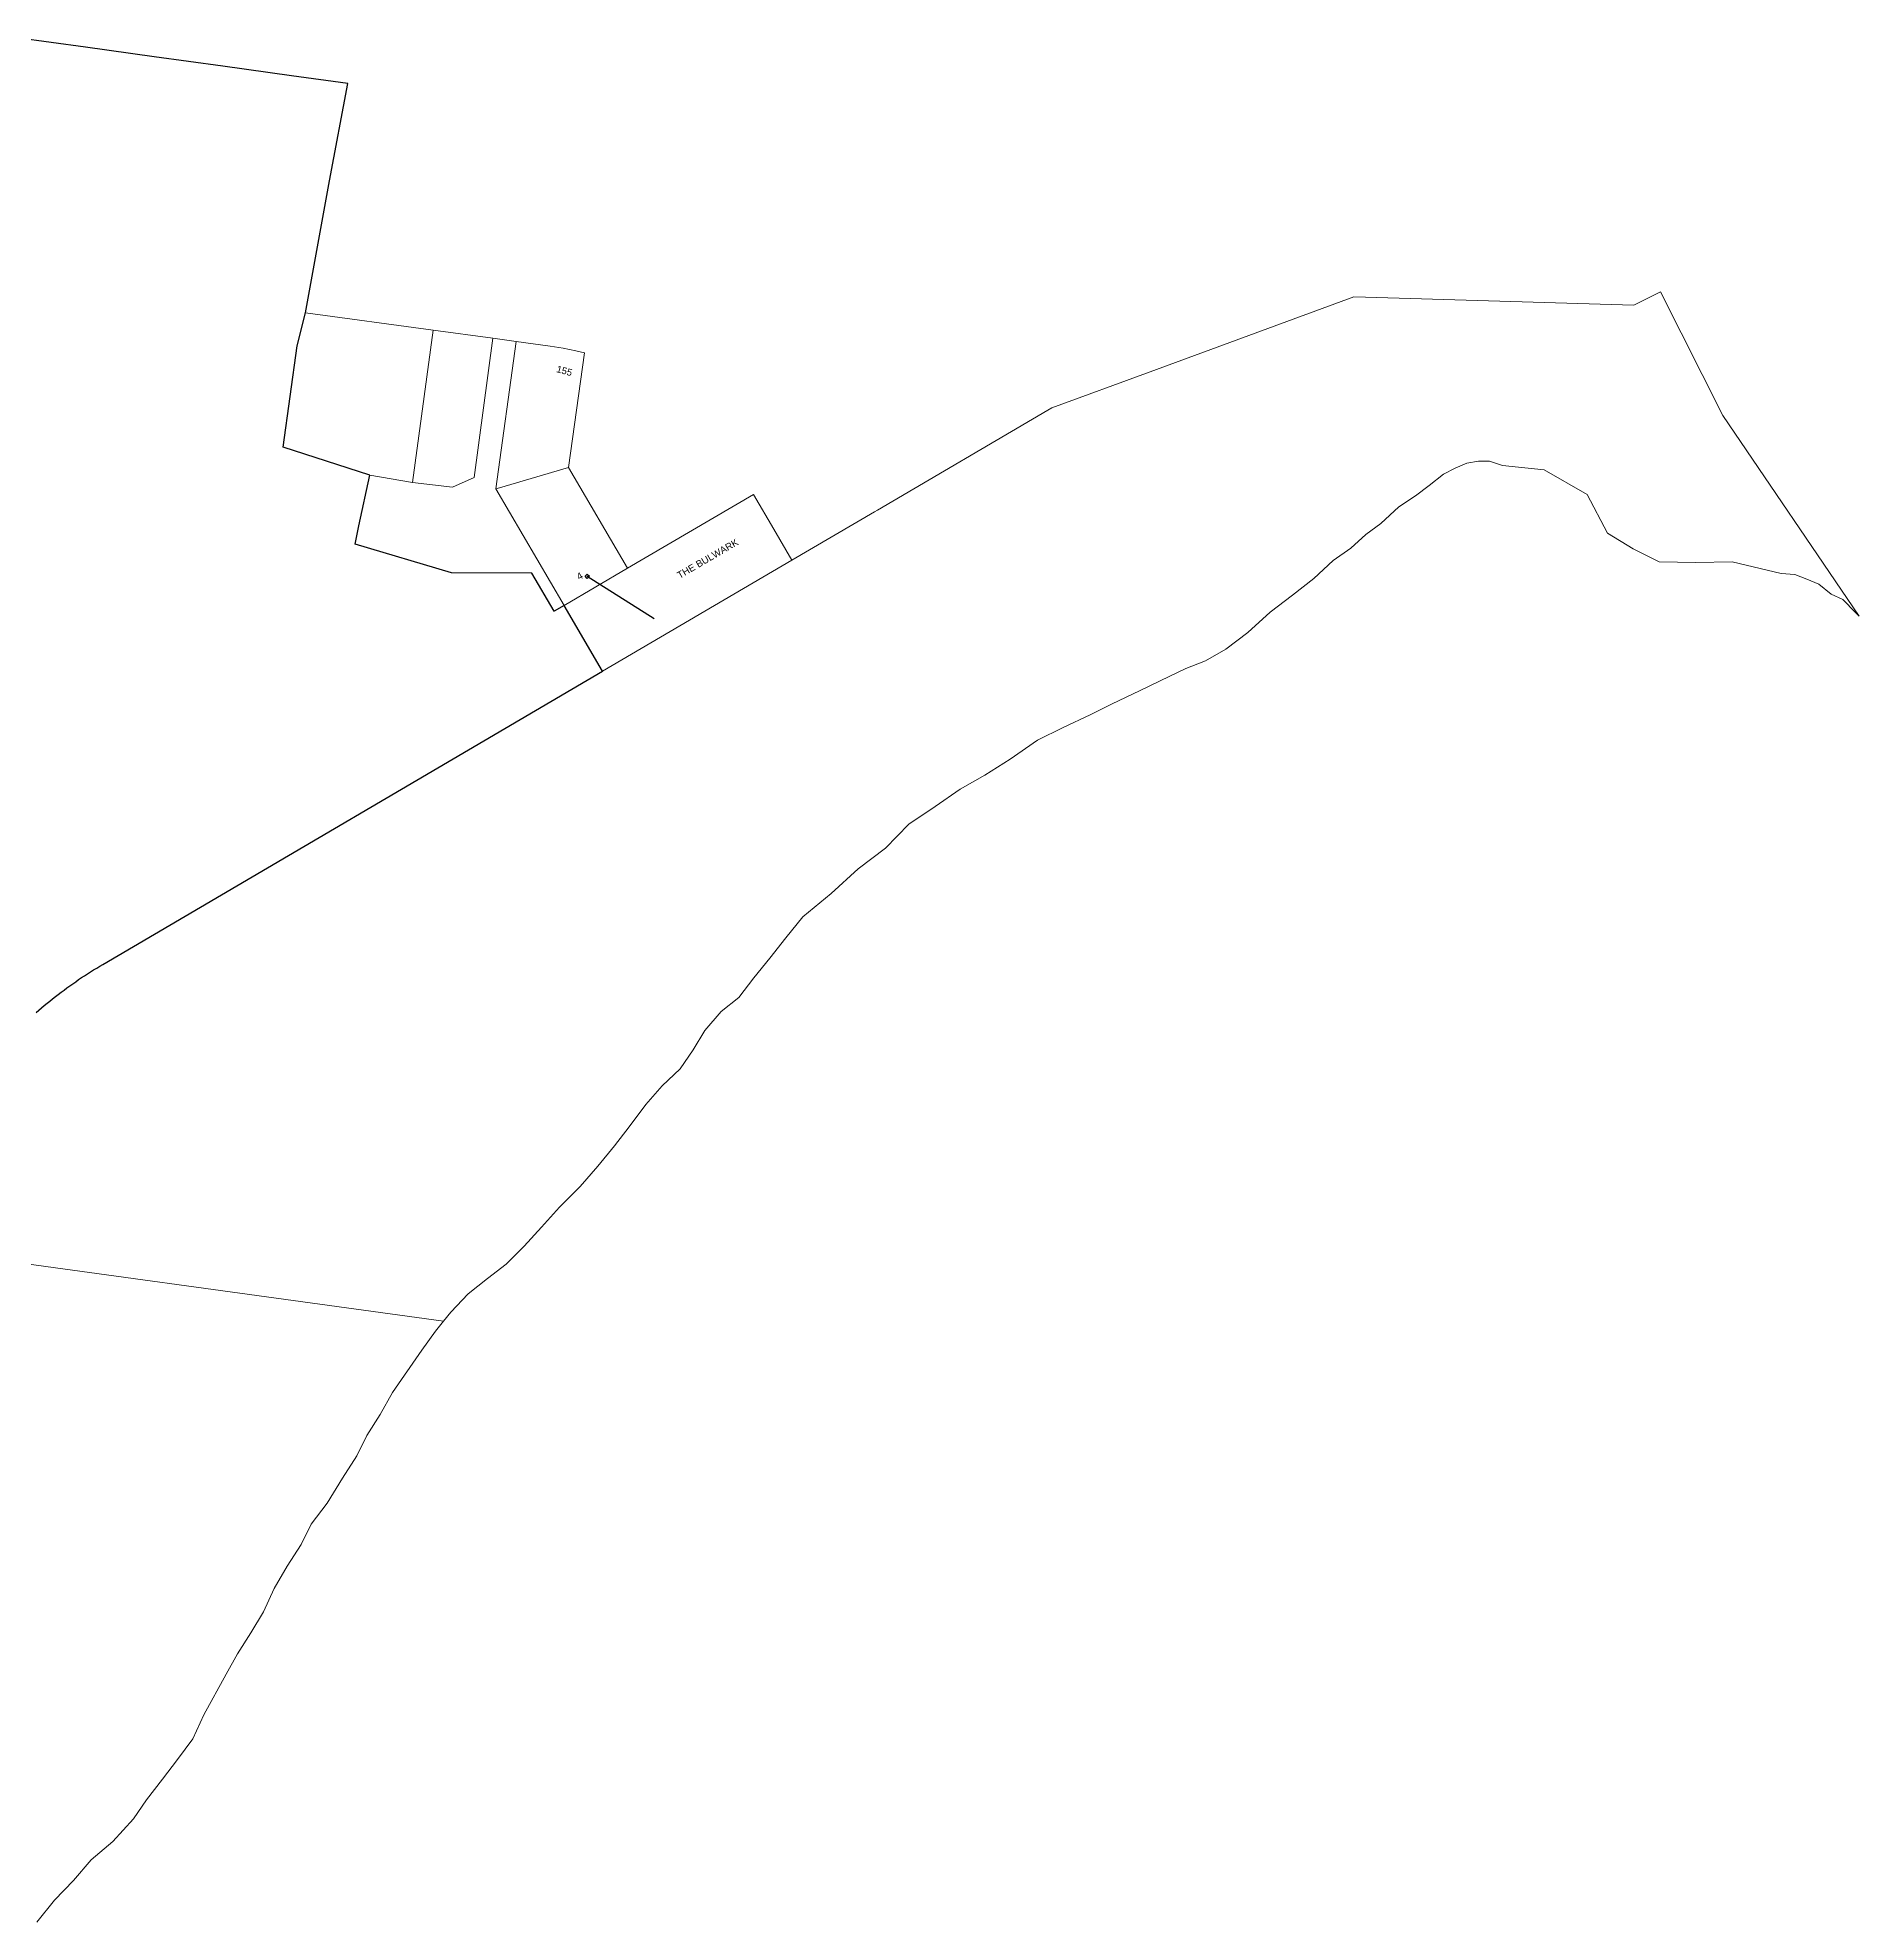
# Model space of a CAD drawing. Header units: metres. Extents: x 273044 to 274430, y 6094442 to 6095502.
# Drawn here: x 273948.9 to 274429.6, y 6095004.2 to 6095501.4 of the extents above; entities that cross this region are included whole.
import ezdxf
from ezdxf.enums import TextEntityAlignment as Align

# ---------------------------------------------------------------- set-up
doc = ezdxf.new("R2010")
doc.units = ezdxf.units.M
doc.layers.get('0').update_dxf_attribs({"color": 6})
doc.layers.add('_User Notes', color=7, linetype='Continuous', plot=False)
for name, color, linetype, lineweight in [('Cadastre Developer_SP_NEW', 2, 'Continuous', 5), ('Cadastre Land Parcels_SP_EXT', 9, 'Continuous', 5), ('Cadastre Roads_SP_EXT', 9, 'Continuous', 5)]:
    doc.layers.add(name, color=color, linetype=linetype, lineweight=lineweight)
doc.layers.add('Services_SP_EXT', color=7, linetype='Continuous')
doc.styles.get("Standard").update_dxf_attribs({"font": 'arial.ttf'})

# ---------------------------------------------------------------- blocks, each defined once
blk = doc.blocks.new('CCP_EXT')
blk.add_wipeout([(0, 0.57), (0.57, 0), (0, -0.57), (-0.57, 0)])
blk.add_lwpolyline([(-0.57, 0), (0, 0.57), (0.57, 0), (0, -0.57), (-0.57, 0)])
at = {"flags": 1}
blk.add_attdef('Z', (0, 0), '', height=0.2, dxfattribs=at)
at = {"flags": 9}
for tag, p in [('CCP_TYPE', (0, 0)), ('CONSTRUCTED_VOLTAGE', (0, -0.2)), ('OPERATING_VOLTAGE', (0, -0.6)), ('ORIENTATION', (0, -0.8)), ('OWNED_BY', (0, -1)), ('STATE', (0, -1.8)), ('NO_PHASES', (0, -0.4)), ('USAGE', (0, -1.2)), ('LEGEND', (0, -1.4)), ('LIFE_SUPPORT', (0, -1.6)), ('NOTES', (0, -2))]:
    blk.add_attdef(tag, text='', height=0.2, dxfattribs=at).set_placement(p, align=Align.MIDDLE_LEFT)

msp = doc.modelspace()

# ---------------------------------------------------------------- linework, layer by layer
at = {"layer": 'Cadastre Land Parcels_SP_EXT', "linetype": 'Continuous'}
for points in [[(273908.68711, 6095182.98603), (274055.97088, 6095162.82897), (274057.90837, 6095165.17906), (274062.43533, 6095170.0408), (274067.55924, 6095174.00905), (274072.45375, 6095177.78545), (274077.248, 6095182.53545), (274081.7732, 6095187.59911), (274086.57743, 6095192.86286), (274091.975, 6095198.32349), (274096.65495, 6095203.69349), (274101.01981, 6095209.06765), (274104.93277, 6095214.03936), (274109.30762, 6095219.92815), (274113.64193, 6095224.89253), (274118.3868, 6095229.33478), (274121.86119, 6095234.4169), (274124.90575, 6095239.52112), (274129.24668, 6095244.48267), (274133.91515, 6095248.19467), (274137.78906, 6095253.3942), (274142.03106, 6095258.55927), (274146.2712, 6095263.92724), (274150.77811, 6095269.49785), (274158.19875, 6095275.6519), (274165.3877, 6095282.0977), (274172.56464, 6095287.61876), (274178.7761, 6095293.88781), (274185.66923, 6095298.5569), (274192.29523, 6095303.20045), (274198.81392, 6095306.88313), (274205.48409, 6095311.09783), (274212.70864, 6095316.08871), (274219.44983, 6095319.45745), (274226.58967, 6095322.81038), (274232.41768, 6095325.68658), (274239.64196, 6095329.12316), (274245.07892, 6095331.74576), (274251.79556, 6095334.98659), (274257.00356, 6095337.03529), (274262.40324, 6095340.10379), (274268.17189, 6095344.53482), (274274.07613, 6095349.81393), (274279.96032, 6095354.36023), (274285.6175, 6095358.78146), (274290.7066, 6095363.52881), (274295.35263, 6095366.77441), (274299.28918, 6095370.38545), (274303.26035, 6095373.26695), (274308.02969, 6095377.65098), (274312.4768, 6095380.52948), (274316.02591, 6095383.28395), (274319.84709, 6095386.25423), (274322.91276, 6095387.88017), (274325.99619, 6095389.15233), (274329.0169, 6095389.73736), (274331.97781, 6095389.67411), (274335.38948, 6095388.52853), (274346.38292, 6095387.39151), (274357.75486, 6095380.94738), (274363.06197, 6095370.71166), (274369.86464, 6095366.53141), (274376.7091, 6095363.13034), (274386.45015, 6095362.92611), (274396.04219, 6095363.13007), (274408.9308, 6095360.09806), (274412.56225, 6095359.82069), (274415.71766, 6095358.607), (274418.90435, 6095357.24977), (274422.08848, 6095354.59299), (274425.20821, 6095353.20829), (274428.57713, 6095349.7869), (274429.5517, 6095348.80332), (274393.55987, 6095401.76349), (274377.05271, 6095434.41927), (274370.0512, 6095430.87987), (274325.8485, 6095432.19646), (274325.8485, 6095432.19646), (274299.25932, 6095432.98925), (274296.12864, 6095433.08209), (274242.38177, 6095413.28931), (274216.50305, 6095403.75999), (274215.41718, 6095403.1239), (274170.50631, 6095376.80732), (274169.66336, 6095376.31363), (274147.8982, 6095363.55955), (274097.92667, 6095334.27808), (273966.05384, 6095256.93775), (273965.23915, 6095256.45563), (273964.4287, 6095255.96768), (273963.62258, 6095255.47187), (273962.82061, 6095254.97014), (273962.02287, 6095254.46161), (273961.22947, 6095253.94521), (273960.44031, 6095253.42396), (273959.65529, 6095252.89476), (273958.87461, 6095252.35982), (273958.09896, 6095251.81799), (273957.32755, 6095251.26927), (273956.56127, 6095250.71471), (273955.79913, 6095250.15336), (273955.04212, 6095249.58609), (273954.28935, 6095249.01201), (273953.54241, 6095248.43211), (273952.79971, 6095247.84532), (273952.06205, 6095247.25269), (273951.32862, 6095246.65415), (273950.60111, 6095246.0489), (273949.87864, 6095245.43772), (273949.1612, 6095244.82072), (273948.4488, 6095244.19789)], [(273948.61116, 6095004.18032), (273953.32688, 6095010.00506), (273958.31396, 6095015.2287), (273963.00072, 6095020.64879), (273968.69782, 6095025.48014), (273974.12992, 6095031.47713), (273977.53655, 6095036.51977), (273981.82537, 6095041.99057), (273985.72711, 6095047.14522), (273989.75508, 6095052.60638), (273992.71492, 6095058.90264), (273998.5954, 6095069.61341), (274001.61868, 6095074.97485), (274005.12548, 6095080.58424), (274008.47444, 6095086.07623), (274011.28377, 6095092.25819), (274014.69155, 6095098.17259), (274018.35947, 6095103.89945), (274021.05132, 6095109.23466), (274025.22787, 6095114.7921), (274029.26255, 6095121.38392), (274033.0892, 6095127.22819), (274035.69369, 6095132.66073), (274039.20721, 6095138.16571), (274042.45476, 6095143.96368), (274050.22282, 6095155.13661), (274053.83456, 6095160.14454), (274055.97088, 6095162.82897), (273908.68711, 6095182.98603)]]:
    msp.add_lwpolyline(points, dxfattribs=at)
for points in [[(274053.19892, 6095424.27303), (274019.48819, 6095428.80122), (274017.3069, 6095420.12042), (274013.61804, 6095393.42039), (274036.47853, 6095386.02951), (274047.73237, 6095384.04953), (274053.19892, 6095424.27303)], [(274075.11707, 6095421.30435), (274068.96965, 6095422.15543), (274064.05297, 6095385.38954), (274058.34995, 6095382.83576), (274047.73237, 6095384.04953), (274036.47853, 6095386.02951), (274033.60966, 6095372.60507), (274032.59048, 6095367.83714), (274058.08354, 6095360.26235), (274079.27992, 6095360.16422), (274085.16605, 6095350.12221), (274087.75367, 6095351.63977), (274069.72419, 6095382.40213), (274075.11707, 6095421.30435)], [(274064.05297, 6095385.38954), (274068.96965, 6095422.15543), (274053.19892, 6095424.27303), (274047.73237, 6095384.04953), (274058.34995, 6095382.83576), (274064.05297, 6095385.38954)], [(274070.67738, 6095382.6658), (274088.9496, 6095388.01099), (274093.14655, 6095418.25122), (274090.84125, 6095418.79146), (274087.48363, 6095419.47365), (274084.10315, 6095420.05762), (274075.11707, 6095421.30435), (274069.72419, 6095382.40213), (274070.67738, 6095382.6658)], [(274104.51399, 6095361.46165), (274088.9496, 6095388.01099), (274070.67738, 6095382.6658), (274069.72419, 6095382.40213), (274087.75367, 6095351.63977), (274104.51399, 6095361.46165)]]:
    msp.add_lwpolyline(points, close=True, dxfattribs=at)

# ---------------------------------------------------------------- texts
at = {"layer": 'Cadastre Land Parcels_SP_EXT'}
for s, rotation, p in [('155', 344.563538, (274085.59049, 6095413.23404)), ('4', 30.353636, (274091.74369, 6095358.26526))]:
    msp.add_text(s, height=1.8, rotation=rotation, dxfattribs=at).set_placement(p)
at = {"layer": 'Cadastre Roads_SP_EXT'}
msp.add_text('THE BULWARK', height=1.8, rotation=30.166849, dxfattribs=at).set_placement((274118.24947, 6095358.64413))

# ---------------------------------------------------------------- next in the draw order: block references
at = {"layer": 'Services_SP_EXT'}
msp.add_blockref('CCP_EXT', (274093.87068, 6095359.31835), dxfattribs=at)

# ---------------------------------------------------------------- next in the draw order: linework, layer by layer
at = {"layer": '_User Notes', "color": 1, "linetype": 'Continuous'}
msp.add_lwpolyline([(273948.4488, 6095244.19789), (273949.1612, 6095244.82072), (273949.87864, 6095245.43772), (273950.60111, 6095246.0489), (273951.32862, 6095246.65415), (273952.06205, 6095247.25269), (273952.79971, 6095247.84532), (273953.54241, 6095248.43211), (273954.28935, 6095249.01201), (273955.04212, 6095249.58609), (273955.79913, 6095250.15336), (273956.56127, 6095250.71471), (273957.32755, 6095251.26927), (273958.09896, 6095251.81799), (273958.87461, 6095252.35982), (273959.65529, 6095252.89476), (273960.44031, 6095253.42396), (273961.22947, 6095253.94521), (273962.02287, 6095254.46161), (273962.82061, 6095254.97014), (273963.62258, 6095255.47187), (273964.4287, 6095255.96768), (273965.23915, 6095256.45563), (273966.05384, 6095256.93775), (274097.92667, 6095334.27808), (274087.75367, 6095351.63977), (274085.16605, 6095350.12221), (274079.27992, 6095360.16422), (274058.08354, 6095360.26235), (274032.59048, 6095367.83714), (274033.60966, 6095372.60507), (274036.47853, 6095386.02951), (274013.61804, 6095393.42039), (274017.3069, 6095420.12042), (274019.48819, 6095428.80122), (274025.83356, 6095463.65356), (274030.69565, 6095489.32921), (274015.8306, 6095491.38992), (273997.71808, 6095493.89954), (273979.60645, 6095496.41013), (273961.49394, 6095498.92178), (273943.38231, 6095501.43131)], dxfattribs=at)
at = {"layer": 'Cadastre Developer_SP_NEW', "color": 2}
msp.add_lwpolyline([(273948.4488, 6095244.19789), (273949.1612, 6095244.82072), (273949.87864, 6095245.43772), (273950.60111, 6095246.0489), (273951.32862, 6095246.65415), (273952.06205, 6095247.25269), (273952.79971, 6095247.84532), (273953.54241, 6095248.43211), (273954.28935, 6095249.01201), (273955.04212, 6095249.58609), (273955.79913, 6095250.15336), (273956.56127, 6095250.71471), (273957.32755, 6095251.26927), (273958.09896, 6095251.81799), (273958.87461, 6095252.35982), (273959.65529, 6095252.89476), (273960.44031, 6095253.42396), (273961.22947, 6095253.94521), (273962.02287, 6095254.46161), (273962.82061, 6095254.97014), (273963.62258, 6095255.47187), (273964.4287, 6095255.96768), (273965.23915, 6095256.45563), (273966.05384, 6095256.93775), (274097.92667, 6095334.27808), (274087.75367, 6095351.63977), (274085.16605, 6095350.12221), (274079.27992, 6095360.16422), (274058.08354, 6095360.26235), (274032.59048, 6095367.83714), (274033.60966, 6095372.60507), (274036.47853, 6095386.02951), (274013.61804, 6095393.42039), (274017.3069, 6095420.12042), (274019.48819, 6095428.80122), (274025.83356, 6095463.65356), (274030.69565, 6095489.32921), (274015.8306, 6095491.38992), (273997.71808, 6095493.89954), (273979.60645, 6095496.41013), (273961.49394, 6095498.92178), (273943.38231, 6095501.43131)], dxfattribs=at)
at = {"layer": 'Cadastre Roads_SP_EXT', "linetype": 'Continuous'}
msp.add_lwpolyline([(274147.89818, 6095363.5596), (274143.0879, 6095371.76877), (274137.72439, 6095380.92228), (274104.51401, 6095361.46163), (274087.75367, 6095351.63974), (274097.92667, 6095334.27812), (274147.89818, 6095363.5596)], close=True, dxfattribs=at)
at = {"layer": 'Services_SP_EXT'}
msp.add_lwpolyline([(274093.87069, 6095359.31832), (274111.54383, 6095348.17076)], dxfattribs=at)

doc.saveas('drawing.dxf')
